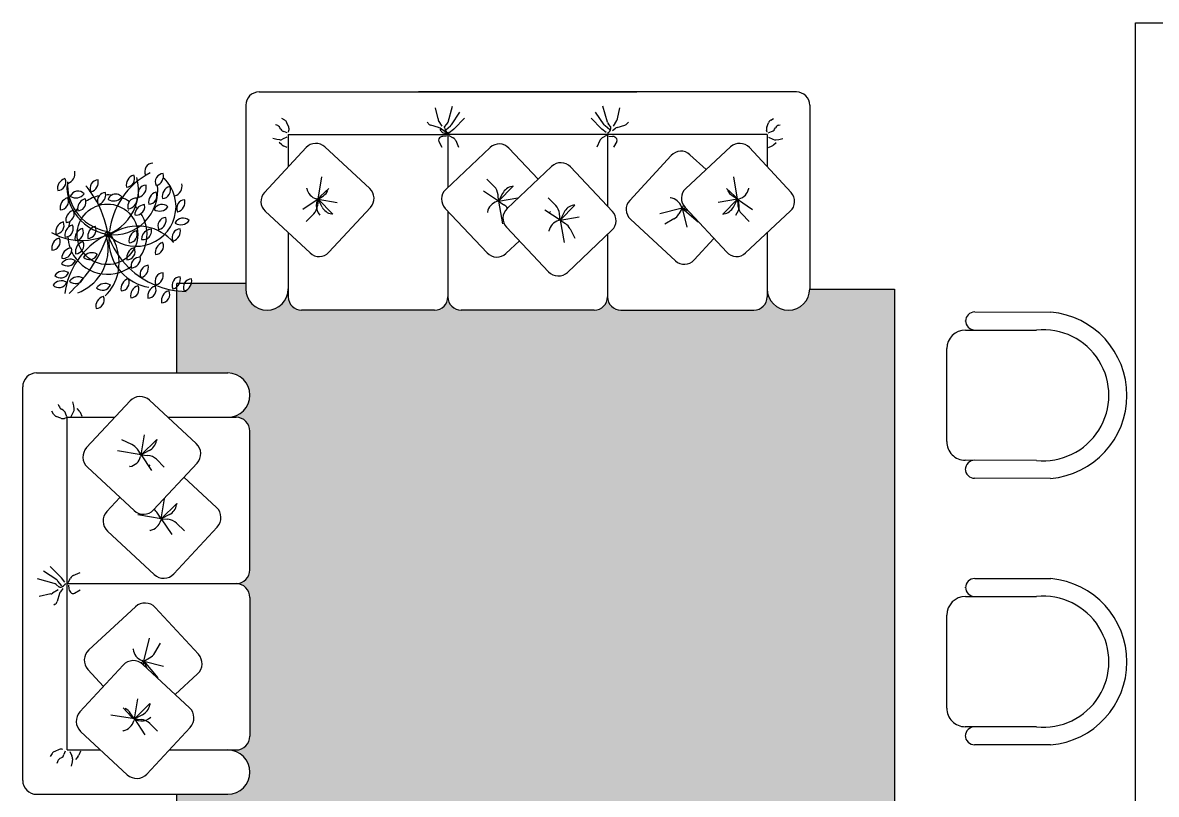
# Model space of a CAD drawing. Header units: millimetres. Extents: x 935 to 1399, y 512 to 900.
# Drawn here: x 1153.559 to 1157.65, y 842.455 to 845.238 of the extents above; entities that cross this region are included whole.
import ezdxf

# ---------------------------------------------------------------- set-up
doc = ezdxf.new("R2010")
doc.units = ezdxf.units.MM
doc.layers.add('LAYER1', color=1, linetype='Continuous')
doc.layers.add('MOBÍLIA', color=1, linetype='Continuous')

msp = doc.modelspace()

# ---------------------------------------------------------------- hatches: boundary and pattern name
at = {"linetype": 'Continuous'}
h = msp.add_hatch(dxfattribs=at)
h.set_pattern_fill('SWAMP', color=254, scale=0.05, angle=90, style=0)
h.set_pattern_definition([(90, (1205.14288, 794.524993), (0.04330127, 0.025), [0.00625, -0.04375]), (3e-14, (1205.14288, 794.528118), (0.04330127, -0.025), [0.003125, -0.08347754]), (3e-14, (1205.14288, 794.5289), (0.04330127, -0.025), [0.0025, -0.08410254]), (3e-14, (1205.14288, 794.527337), (0.04330127, -0.025), [0.0025, -0.08410254]), (30, (1205.14288, 794.52968), (0.04330127, -0.025), [0.002, -0.048]), (330, (1205.14288, 794.526556), (2e-11, -0.05), [0.002, -0.048])])
h.paths.add_polyline_path([(1156.24561, 844.24873), (1156.24561, 844.27753, 0.9926943), (1156.3992, 844.2764), (1156.70488, 844.2764), (1156.70488, 842.33793), (1154.11703, 842.33793, 0.0019246), (1154.11494, 842.33892), (1154.11494, 842.4545), (1154.29915, 842.4545, 1), (1154.29915, 842.6145), (1154.32915, 842.6145, 0.4142136), (1154.37915, 842.6645), (1154.37915, 843.1645, 0.4142136), (1154.32915, 843.2145, 0.4142136), (1154.37915, 843.2645), (1154.37915, 843.7645, 0.4142136), (1154.32915, 843.8145), (1154.29915, 843.8145, 1), (1154.29915, 843.9745), (1154.11494, 843.9745), (1154.11494, 844.27105, 0.023235), (1154.14289, 844.26883, -0.0099184), (1154.14233, 844.26991, 0.2707398), (1154.16812, 844.29769), (1154.36401, 844.29769), (1154.36401, 844.27753, 1), (1154.51761, 844.27753), (1154.51761, 844.24873, 0.4142136), (1154.56561, 844.20073), (1155.04561, 844.20073, 0.4142136), (1155.09361, 844.24873, 0.4142136), (1155.14161, 844.20073), (1155.62161, 844.20073, 0.4142136), (1155.66961, 844.24873, 0.4142136), (1155.71761, 844.20073), (1156.19761, 844.20073, 0.4142136)])

# ---------------------------------------------------------------- linework, layer by layer
at = {"color": 6}
for p, q in [((1157.57472, 845.23793), (1157.82472, 845.23793)), ((1157.57472, 842.33793), (1157.57472, 845.23793))]:
    msp.add_line(p, q, dxfattribs=at)
at = {"color": 1}
for p, q in [((1154.41201, 844.98793), (1155.77521, 844.98793)), ((1156.35121, 844.98793), (1154.98801, 844.98793)), ((1154.36401, 844.93993), (1154.36401, 844.27753)), ((1155.0578, 844.89073), (1155.0493, 844.93072)), ((1155.09395, 844.87893), (1155.11023, 844.93636)), ((1155.10633, 844.86993), (1155.13682, 844.91526)), ((1155.65689, 844.86993), (1155.6264, 844.91526)), ((1155.66927, 844.87893), (1155.653, 844.93636)), ((1155.70542, 844.89073), (1155.71392, 844.93072)), ((1156.39921, 844.93993), (1156.39921, 844.27753)), ((1154.47619, 844.86781), (1154.47125, 844.86918)), ((1154.50499, 844.88628), (1154.49464, 844.89258)), ((1154.51905, 844.86144), (1154.51283, 844.87701)), ((1155.02212, 844.87497), (1155.01852, 844.87947)), ((1155.05937, 844.86023), (1155.03159, 844.86857)), ((1155.07223, 844.86465), (1155.06012, 844.88485)), ((1155.0818, 844.86203), (1155.09006, 844.87168)), ((1155.11566, 844.85554), (1155.15333, 844.89323)), ((1155.64756, 844.85554), (1155.60989, 844.89323)), ((1155.68142, 844.86203), (1155.67316, 844.87168)), ((1155.69099, 844.86465), (1155.7031, 844.88485)), ((1155.70385, 844.86023), (1155.73163, 844.86857)), ((1155.74111, 844.87497), (1155.7447, 844.87947)), ((1156.24417, 844.86144), (1156.25039, 844.87701)), ((1156.25823, 844.88628), (1156.26859, 844.89258)), ((1156.28703, 844.86781), (1156.29197, 844.86918)), ((1154.49093, 844.85343), (1154.48757, 844.8591)), ((1154.51389, 844.84097), (1154.50157, 844.84493)), ((1154.51761, 844.83433), (1155.09361, 844.83433)), ((1154.51761, 844.83433), (1154.51761, 844.71794)), ((1154.51802, 844.84303), (1154.51973, 844.84917)), ((1155.09654, 844.83433), (1155.06521, 844.85732)), ((1155.06883, 844.84786), (1155.06547, 844.85353)), ((1155.08845, 844.82886), (1155.07579, 844.82789)), ((1155.0918, 844.8354), (1155.07947, 844.83937)), ((1155.08161, 844.85935), (1155.0818, 844.86203)), ((1155.08547, 844.85194), (1155.10249, 844.86572)), ((1155.09372, 844.83909), (1155.08889, 844.84289)), ((1155.09361, 844.83433), (1155.09361, 844.66876)), ((1155.09361, 844.83433), (1155.09361, 844.64358)), ((1156.24561, 844.83433), (1155.09361, 844.83433)), ((1155.09593, 844.83747), (1155.09763, 844.84361)), ((1155.09699, 844.8307), (1155.11309, 844.82197)), ((1155.0983, 844.84184), (1155.11387, 844.85396)), ((1155.66492, 844.84184), (1155.64935, 844.85396)), ((1155.66623, 844.8307), (1155.65013, 844.82197)), ((1155.67776, 844.85194), (1155.66074, 844.86572)), ((1155.6695, 844.83909), (1155.67433, 844.84289)), ((1155.66961, 844.83433), (1155.66961, 844.57554)), ((1155.67477, 844.82886), (1155.68743, 844.82789)), ((1155.68162, 844.85935), (1155.68142, 844.86203)), ((1155.68693, 844.84918), (1155.69801, 844.85732)), ((1156.2452, 844.84303), (1156.2435, 844.84917)), ((1156.24561, 844.83433), (1156.24561, 844.71794)), ((1156.24933, 844.84097), (1156.26165, 844.84493)), ((1156.2723, 844.85343), (1156.27566, 844.8591)), ((1154.43166, 844.6254), (1154.58193, 844.78718)), ((1154.47606, 844.81619), (1154.46162, 844.82032)), ((1154.48648, 844.81528), (1154.47606, 844.81619)), ((1154.49431, 844.79696), (1154.48501, 844.80518)), ((1154.51252, 844.82514), (1154.49674, 844.81724)), ((1154.51321, 844.78797), (1154.49963, 844.79363)), ((1154.64976, 844.78969), (1154.81154, 844.63942)), ((1155.06059, 844.80894), (1155.07194, 844.78849)), ((1155.24607, 844.78748), (1155.0855, 844.63593)), ((1155.12162, 844.81258), (1155.13184, 844.78849)), ((1155.6416, 844.81258), (1155.63139, 844.78849)), ((1155.70264, 844.80894), (1155.69128, 844.78849)), ((1156.11346, 844.78969), (1155.95168, 844.63942)), ((1156.33156, 844.6254), (1156.1813, 844.78718)), ((1156.25002, 844.78797), (1156.26359, 844.79363)), ((1156.2507, 844.82514), (1156.26649, 844.81724)), ((1156.26891, 844.79696), (1156.27822, 844.80518)), ((1156.27674, 844.81528), (1156.28716, 844.81619)), ((1156.28716, 844.81619), (1156.3016, 844.82032)), ((1155.41951, 844.67364), (1155.31393, 844.78551)), ((1155.89916, 844.75899), (1155.74943, 844.59672)), ((1156.02536, 844.70786), (1155.96699, 844.76172)), ((1155.46791, 844.71932), (1155.30733, 844.56777)), ((1155.68731, 844.55678), (1155.53576, 844.71736)), ((1154.62484, 844.60101), (1154.63852, 844.68247)), ((1155.26054, 844.64691), (1155.23357, 844.67381)), ((1156.13838, 844.60101), (1156.1247, 844.68247)), ((1154.58432, 844.63991), (1154.58409, 844.64115)), ((1154.63396, 844.61199), (1154.66391, 844.63962)), ((1155.27651, 844.59401), (1155.22161, 844.63012)), ((1155.27651, 844.59401), (1155.32924, 844.6484)), ((1155.32924, 844.6484), (1155.32489, 844.64759)), ((1156.12926, 844.61199), (1156.09932, 844.63962)), ((1156.1789, 844.63991), (1156.17914, 844.64115)), ((1154.62484, 844.60101), (1154.57023, 844.56445)), ((1154.62484, 844.60101), (1154.61895, 844.6026)), ((1154.62484, 844.60101), (1154.62297, 844.57783)), ((1154.62484, 844.60101), (1154.64412, 844.61388)), ((1154.62484, 844.60101), (1154.678, 844.54704)), ((1154.63953, 844.57285), (1154.62484, 844.60101)), ((1154.62484, 844.60101), (1154.69431, 844.58931)), ((1155.27651, 844.59401), (1155.27064, 844.59237)), ((1155.27651, 844.59401), (1155.27445, 844.61717)), ((1155.29098, 844.62228), (1155.27651, 844.59401)), ((1155.27651, 844.59401), (1155.34589, 844.60626)), ((1155.27651, 844.59401), (1155.29084, 844.51266)), ((1155.27651, 844.59401), (1155.2959, 844.58128)), ((1155.48237, 844.57876), (1155.4554, 844.60565)), ((1155.89645, 844.60567), (1155.89519, 844.60581)), ((1156.13838, 844.60101), (1156.06891, 844.58931)), ((1156.13838, 844.60101), (1156.08522, 844.54704)), ((1156.13838, 844.60101), (1156.1191, 844.61388)), ((1156.12369, 844.57285), (1156.13838, 844.60101)), ((1156.13838, 844.60101), (1156.14427, 844.6026)), ((1156.13838, 844.60101), (1156.193, 844.56445)), ((1156.13838, 844.60101), (1156.14026, 844.57783)), ((1154.59594, 844.4073), (1154.43416, 844.55757)), ((1154.60929, 844.54797), (1154.58253, 844.52086)), ((1154.81405, 844.57158), (1154.66378, 844.4098)), ((1154.678, 844.54704), (1154.67364, 844.54782)), ((1155.08353, 844.56807), (1155.23508, 844.40749)), ((1155.09361, 844.5574), (1155.09361, 844.24873)), ((1155.23631, 844.55478), (1155.23608, 844.55353)), ((1155.49834, 844.52585), (1155.44344, 844.56197)), ((1155.45832, 844.55218), (1155.46352, 844.55708)), ((1155.49834, 844.52585), (1155.49629, 844.54901)), ((1155.49834, 844.52585), (1155.55107, 844.58024)), ((1155.51282, 844.55412), (1155.49834, 844.52585)), ((1155.55107, 844.58024), (1155.54672, 844.57943)), ((1155.93835, 844.56827), (1155.85819, 844.54835)), ((1155.93835, 844.56827), (1155.927, 844.54805)), ((1155.93835, 844.56827), (1155.93632, 844.57401)), ((1155.93835, 844.56827), (1155.94398, 844.57827)), ((1155.93835, 844.56827), (1155.95047, 844.57019)), ((1155.93835, 844.56827), (1155.95537, 844.49991)), ((1155.93835, 844.56827), (1155.99626, 844.51942)), ((1155.96141, 844.55841), (1155.93835, 844.56827)), ((1155.94918, 844.57158), (1156.09944, 844.4098)), ((1156.08522, 844.54704), (1156.08958, 844.54782)), ((1156.15393, 844.54797), (1156.18069, 844.52086)), ((1156.16728, 844.4073), (1156.32906, 844.55757)), ((1155.30537, 844.49991), (1155.45692, 844.33934)), ((1155.49834, 844.52585), (1155.49247, 844.52421)), ((1155.49834, 844.52585), (1155.56772, 844.5381)), ((1155.49834, 844.52585), (1155.51773, 844.51313)), ((1155.49834, 844.52585), (1155.51268, 844.4445)), ((1155.75215, 844.52889), (1155.91443, 844.37916)), ((1155.9092, 844.53001), (1155.87635, 844.51099)), ((1155.99626, 844.51942), (1155.99572, 844.52147)), ((1154.51761, 844.48006), (1154.51761, 844.24873)), ((1155.09361, 844.48455), (1155.09361, 844.24873)), ((1155.45814, 844.48663), (1155.45791, 844.48538)), ((1155.52477, 844.33737), (1155.68535, 844.48893)), ((1155.5345, 844.49412), (1155.55121, 844.46004)), ((1155.66961, 844.47407), (1155.66961, 844.24873)), ((1155.98225, 844.38189), (1156.05358, 844.45918)), ((1156.24561, 844.48006), (1156.24561, 844.24873)), ((1155.30294, 844.40553), (1155.35134, 844.45121)), ((1154.36401, 844.29769), (1154.11494, 844.29769)), ((1155.04561, 844.20073), (1154.56561, 844.20073)), ((1155.62161, 844.20073), (1155.14161, 844.20073)), ((1155.71761, 844.20073), (1156.19761, 844.20073)), ((1153.60915, 843.9745), (1154.29915, 843.9745)), ((1153.55915, 842.5045), (1153.55915, 843.9245)), ((1153.69007, 843.85567), (1153.68864, 843.86081)), ((1153.74384, 843.8558), (1153.73954, 843.87084)), ((1153.74479, 843.84495), (1153.74384, 843.8558)), ((1153.76387, 843.83678), (1153.75531, 843.84648)), ((1153.78993, 843.70503), (1153.94646, 843.87355)), ((1154.01712, 843.87616), (1154.18564, 843.71963)), ((1153.67083, 843.82567), (1153.66426, 843.83645)), ((1153.69671, 843.81101), (1153.68049, 843.8175)), ((1153.70505, 843.84032), (1153.69915, 843.84381)), ((1153.71588, 843.81209), (1153.70948, 843.81031)), ((1153.71803, 843.81639), (1153.7139, 843.82923)), ((1153.71915, 843.8145), (1153.89161, 843.8145)), ((1153.71915, 842.6145), (1153.71915, 843.8145)), ((1153.73452, 843.81782), (1153.74275, 843.83426)), ((1153.77323, 843.81711), (1153.76734, 843.83124)), ((1154.0835, 843.8145), (1154.32915, 843.8145)), ((1154.37915, 843.2645), (1154.37915, 843.7645)), ((1153.95312, 843.71646), (1153.91748, 843.73358)), ((1153.98647, 843.67907), (1153.99866, 843.75143)), ((1153.98647, 843.67907), (1154.04269, 843.73444)), ((1154.04269, 843.73444), (1154.04188, 843.7299)), ((1153.98647, 843.67907), (1153.90162, 843.69332)), ((1153.98647, 843.67907), (1153.97306, 843.69916)), ((1154.0158, 843.69438), (1153.98647, 843.67907)), ((1153.98647, 843.67907), (1153.98482, 843.67294)), ((1153.98647, 843.67907), (1154.02455, 843.62218)), ((1153.98647, 843.67907), (1154.01062, 843.67712)), ((1154.01423, 843.6376), (1154.01929, 843.64305)), ((1154.18825, 843.64897), (1154.03172, 843.48045)), ((1154.04171, 843.66287), (1154.06995, 843.635)), ((1153.96106, 843.47784), (1153.79254, 843.63437)), ((1153.94595, 843.63687), (1153.94465, 843.63662)), ((1154.14107, 843.59818), (1154.25848, 843.48913)), ((1153.86277, 843.47453), (1153.90994, 843.52532)), ((1154.05931, 843.44856), (1154.07149, 843.52093)), ((1154.05931, 843.44856), (1154.11553, 843.50394)), ((1154.11553, 843.50394), (1154.11472, 843.4994)), ((1154.05931, 843.44856), (1153.97446, 843.46282)), ((1154.05931, 843.44856), (1154.0459, 843.46865)), ((1154.05931, 843.44856), (1154.05765, 843.44243)), ((1154.08863, 843.46387), (1154.05931, 843.44856)), ((1154.05931, 843.44856), (1154.08345, 843.44661)), ((1154.05931, 843.44856), (1154.09739, 843.39168)), ((1154.0339, 843.24734), (1153.86538, 843.40386)), ((1154.01879, 843.40636), (1154.01749, 843.40611)), ((1154.26109, 843.41847), (1154.10456, 843.24995)), ((1154.11455, 843.43236), (1154.14279, 843.4045)), ((1153.69706, 843.23747), (1153.65779, 843.27671)), ((1153.67269, 843.21486), (1153.61286, 843.23181)), ((1153.68207, 843.22776), (1153.63485, 843.25952)), ((1153.71132, 843.21939), (1153.6987, 843.23561)), ((1153.72293, 843.21802), (1153.73202, 843.2348)), ((1153.7418, 843.24368), (1153.7669, 843.25432)), ((1153.68756, 843.19223), (1153.66653, 843.17962)), ((1153.69029, 843.2022), (1153.68024, 843.21081)), ((1153.70081, 843.20602), (1153.68645, 843.22375)), ((1153.69309, 843.202), (1153.69029, 843.2022)), ((1153.70367, 843.19647), (1153.6952, 843.18492)), ((1153.71419, 843.21462), (1153.71023, 843.20959)), ((1153.71915, 843.2145), (1154.32915, 843.2145)), ((1153.72484, 843.20913), (1153.72586, 843.19594)), ((1153.7456, 843.1801), (1153.7669, 843.19193)), ((1153.6604, 843.17721), (1153.61874, 843.16835)), ((1153.69217, 843.17884), (1153.68348, 843.1499)), ((1154.37915, 843.1645), (1154.37915, 842.6645)), ((1153.67682, 843.14003), (1153.67213, 843.13628)), ((1153.79762, 842.97539), (1153.96666, 843.13136)), ((1154.03731, 843.12852), (1154.19328, 842.95949)), ((1153.99629, 842.93457), (1154.01704, 843.01807)), ((1154.03615, 842.96494), (1154.05596, 842.99915)), ((1153.95734, 842.97821), (1153.95719, 842.97953)), ((1153.99629, 842.93457), (1154.01736, 842.94639)), ((1153.76565, 842.75216), (1153.92218, 842.92068)), ((1153.85089, 842.84393), (1153.79478, 842.90474)), ((1153.99629, 842.93457), (1153.98588, 842.9287)), ((1153.99629, 842.93457), (1153.99031, 842.93669)), ((1153.99284, 842.92329), (1154.16136, 842.76677)), ((1153.99629, 842.93457), (1153.99429, 842.92195)), ((1154.00656, 842.91054), (1153.99629, 842.93457)), ((1153.99629, 842.93457), (1154.04718, 842.87425)), ((1153.99629, 842.93457), (1154.06751, 842.91684)), ((1154.04718, 842.87425), (1154.04504, 842.8748)), ((1154.19044, 842.88884), (1154.10993, 842.81454)), ((1153.96219, 842.7262), (1153.97438, 842.79856)), ((1153.95075, 842.7357), (1153.92197, 842.7669)), ((1153.96219, 842.7262), (1153.94878, 842.74629)), ((1153.96219, 842.7262), (1154.01841, 842.78158)), ((1153.99152, 842.74151), (1153.96219, 842.7262)), ((1154.01841, 842.78158), (1154.0176, 842.77703)), ((1153.96219, 842.7262), (1153.87734, 842.74045)), ((1153.96219, 842.7262), (1153.96054, 842.72007)), ((1153.96219, 842.7262), (1153.98634, 842.72425)), ((1153.96219, 842.7262), (1154.00027, 842.66931)), ((1154.01744, 842.71), (1154.04567, 842.68213)), ((1153.93678, 842.52497), (1153.76826, 842.6815)), ((1153.92167, 842.684), (1153.92037, 842.68375)), ((1154.16397, 842.6961), (1154.00744, 842.52758)), ((1153.66503, 842.60136), (1153.65847, 842.59057)), ((1153.69091, 842.61601), (1153.67469, 842.60952)), ((1153.69926, 842.58671), (1153.69335, 842.58321)), ((1153.71223, 842.61063), (1153.7081, 842.59779)), ((1153.71915, 842.6145), (1153.84039, 842.6145)), ((1153.72872, 842.6092), (1153.73695, 842.59276)), ((1153.73899, 842.58208), (1153.73804, 842.57123)), ((1153.75808, 842.59024), (1153.74951, 842.58054)), ((1153.76744, 842.60992), (1153.76154, 842.59578)), ((1154.08818, 842.6145), (1154.32915, 842.6145)), ((1153.68427, 842.57136), (1153.68284, 842.56621)), ((1153.73804, 842.57123), (1153.73374, 842.55618)), ((1153.60915, 842.4545), (1154.29915, 842.4545))]:
    msp.add_line(p, q, dxfattribs=at)
for points in [[(1154.11494, 843.9745), (1154.11494, 844.29769)], [(1156.39921, 844.2764), (1156.70488, 844.2764), (1156.70488, 842.33793), (1154.11494, 842.33793)], [(1154.11494, 842.33892), (1154.11494, 842.4545)]]:
    msp.add_lwpolyline(points, dxfattribs=at)
for centre, radius, start, end in [((1154.41201, 844.93993), 0.048, 90, 180), ((1156.35121, 844.93993), 0.048, 0, 90), ((1154.495, 844.86988), 0.0192, 21.7889, 58.65521), ((1155.03711, 844.88696), 0.0192, 218.64231, 253.29051), ((1155.07658, 844.89472), 0.0192, 192.00402, 210.94759), ((1155.07548, 844.88417), 0.0192, 319.41659, 344.17726), ((1155.0904, 844.88064), 0.0192, 309.00882, 326.07332), ((1155.0904, 844.88064), 0.0192, 309.00882, 326.07332), ((1155.67282, 844.88064), 0.0192, 213.92668, 230.99118), ((1155.67282, 844.88064), 0.0192, 213.92668, 230.99118), ((1155.68774, 844.88417), 0.0192, 195.82274, 220.58341), ((1155.68664, 844.89472), 0.0192, 329.05241, 347.99598), ((1155.72611, 844.88696), 0.0192, 286.70949, 321.35769), ((1156.26822, 844.86988), 0.0192, 121.34479, 158.2111), ((1154.47105, 844.84931), 0.0192, 30.63456, 74.46621), ((1154.50745, 844.86321), 0.0192, 210.63456, 252.17076), ((1154.50123, 844.85431), 0.0192, 344.48527, 21.7889), ((1155.05385, 844.84184), 0.0192, 53.72911, 73.29051), ((1155.07726, 844.80874), 0.0192, 94.40124, 149.64305), ((1155.08535, 844.85764), 0.0192, 210.63456, 252.17076), ((1155.10076, 844.85798), 0.0192, 175.91725, 231.82487), ((1155.10208, 844.86911), 0.0192, 307.89269, 315.01825), ((1155.66115, 844.86911), 0.0192, 224.98175, 232.10731), ((1155.66246, 844.85798), 0.0192, 308.17513, 4.08275), ((1155.68596, 844.80874), 0.0192, 30.35695, 85.59876), ((1155.70937, 844.84184), 0.0192, 106.70949, 126.27089), ((1156.262, 844.85431), 0.0192, 158.2111, 195.51473), ((1156.25578, 844.86321), 0.0192, 287.82924, 329.36544), ((1156.29218, 844.84931), 0.0192, 105.53379, 149.36544), ((1154.48814, 844.83441), 0.0192, 265.02713, 296.57978), ((1154.50702, 844.81135), 0.0192, 228.55797, 247.36724), ((1154.6171, 844.75452), 0.048, 47.11348, 137.11348), ((1155.06898, 844.8136), 0.0096, 149.64305, 209.03916), ((1155.10394, 844.80509), 0.0192, 22.97574, 61.54158), ((1155.27902, 844.75257), 0.048, 43.34338, 133.34338), ((1155.65928, 844.80509), 0.0192, 118.45842, 157.02426), ((1155.69424, 844.8136), 0.0096, 330.96084, 30.35695), ((1156.14613, 844.75452), 0.048, 42.88652, 132.88652), ((1156.2562, 844.81135), 0.0192, 292.63276, 311.44203), ((1156.27508, 844.83441), 0.0192, 243.42022, 274.97287), ((1155.93444, 844.72644), 0.048, 47.30145, 137.30145), ((1155.50085, 844.68441), 0.048, 43.34338, 133.34338), ((1154.46683, 844.59274), 0.048, 137.11348, 227.11348), ((1154.63147, 844.64894), 0.048, 190.8422, 254.8871), ((1154.61747, 844.6538), 0.048, 303.72917, 334.34465), ((1154.77888, 844.60425), 0.048, 317.11348, 47.11348), ((1155.11844, 844.60102), 0.048, 133.34338, 223.34338), ((1155.22664, 844.61293), 0.048, 5.07111, 45.07802), ((1155.33371, 844.6004), 0.048, 100.59144, 152.89174), ((1155.98435, 844.60425), 0.048, 132.88652, 222.88652), ((1156.14575, 844.6538), 0.048, 205.65535, 236.27083), ((1156.13175, 844.64894), 0.048, 285.1129, 349.1578), ((1156.29639, 844.59274), 0.048, 312.88652, 42.88652), ((1154.66651, 844.57671), 0.048, 132.69855, 222.69855), ((1155.28352, 844.54613), 0.048, 105.56975, 169.61465), ((1155.7847, 844.56417), 0.048, 137.30145, 227.30145), ((1155.89108, 844.55797), 0.048, 19.52782, 83.57272), ((1156.09671, 844.57671), 0.048, 317.30145, 47.30145), ((1154.57512, 844.58169), 0.048, 315.37884, 355.38574), ((1154.68208, 844.59507), 0.048, 207.56512, 259.86542), ((1155.34028, 844.53286), 0.048, 133.34338, 223.34338), ((1155.26956, 844.54115), 0.048, 35.4815, 56.72768), ((1155.44848, 844.54477), 0.048, 5.07111, 45.07802), ((1155.55554, 844.53225), 0.048, 100.59144, 152.89174), ((1155.6524, 844.52383), 0.048, 313.34338, 43.34338), ((1155.88515, 844.57155), 0.048, 300.07027, 330.68575), ((1156.08114, 844.59507), 0.048, 280.13458, 332.43488), ((1156.1881, 844.58169), 0.048, 184.61426, 224.62116), ((1155.50536, 844.47797), 0.048, 105.56975, 169.61465), ((1155.4914, 844.473), 0.048, 26.11221, 56.72768), ((1154.62861, 844.44247), 0.048, 227.11348, 317.11348), ((1155.26999, 844.44044), 0.048, 223.34338, 313.34338), ((1155.94698, 844.41444), 0.048, 227.30145, 317.30145), ((1156.13461, 844.44247), 0.048, 222.88652, 312.88652), ((1155.49183, 844.37228), 0.048, 223.34338, 313.34338), ((1154.44081, 844.27753), 0.0768, 180, 0), ((1156.32241, 844.27753), 0.0768, 180, 0), ((1154.56561, 844.24873), 0.048, 180, 270), ((1155.04561, 844.24873), 0.048, 270, 0), ((1155.14161, 844.24873), 0.048, 180, 270), ((1155.62161, 844.24873), 0.048, 270, 0), ((1155.71761, 844.24873), 0.048, 180, 270), ((1156.19761, 844.24873), 0.048, 270, 0), ((1153.60915, 843.9245), 0.05, 90, 180), ((1154.29915, 843.8945), 0.08, 270, 90), ((1153.98309, 843.83952), 0.05, 47.11348, 137.11348), ((1153.70934, 843.86102), 0.02, 195.53379, 239.36544), ((1153.68791, 843.83607), 0.02, 211.34479, 248.2111), ((1153.70413, 843.82959), 0.02, 248.2111, 285.51473), ((1153.69486, 843.82311), 0.02, 17.82924, 59.36544), ((1153.72486, 843.84321), 0.02, 333.42022, 4.97287), ((1153.74888, 843.82355), 0.02, 22.63276, 41.44203), ((1154.32915, 843.7645), 0.05, 0, 90), ((1153.99266, 843.7387), 0.05, 297.56512, 349.86542), ((1153.82657, 843.671), 0.05, 137.11348, 227.11348), ((1153.93148, 843.67139), 0.05, 33.72917, 64.34465), ((1154.15161, 843.683), 0.05, 317.11348, 47.11348), ((1153.93655, 843.68597), 0.05, 280.8422, 344.8871), ((1154.00659, 843.62728), 0.05, 45.37884, 85.38574), ((1153.99509, 843.51448), 0.05, 227.11348, 317.11348), ((1154.00431, 843.44089), 0.05, 33.72917, 54.97535), ((1154.0655, 843.5082), 0.05, 297.56512, 349.86542), ((1154.22445, 843.45249), 0.05, 317.11348, 47.11348), ((1153.8994, 843.4405), 0.05, 137.11348, 227.11348), ((1154.00938, 843.45547), 0.05, 280.8422, 344.8871), ((1154.07943, 843.39678), 0.05, 45.37884, 85.38574), ((1153.68292, 843.22332), 0.02, 37.89269, 45.01825), ((1153.74961, 843.22527), 0.02, 112.97574, 151.54158), ((1154.06792, 843.28397), 0.05, 227.11348, 317.11348), ((1154.32915, 843.2645), 0.05, 270, 0), ((1153.66723, 843.19562), 0.02, 49.41659, 74.17726), ((1153.6709, 843.21116), 0.02, 39.00882, 56.07332), ((1153.6709, 843.21116), 0.02, 39.00882, 56.07332), ((1153.69451, 843.22195), 0.02, 265.91725, 321.82487), ((1153.7458, 843.19747), 0.02, 184.40124, 239.64305), ((1154.32915, 843.1645), 0.05, 0, 90), ((1153.65624, 843.19677), 0.02, 282.00402, 300.94759), ((1153.66433, 843.15565), 0.02, 308.64231, 343.29051), ((1153.71132, 843.17309), 0.02, 143.72911, 163.29051), ((1153.74074, 843.18885), 0.01, 239.64305, 299.03916), ((1154.00056, 843.09462), 0.05, 42.69855, 132.69855), ((1153.83153, 842.93864), 0.05, 132.69855, 222.69855), ((1154.00702, 842.98381), 0.05, 186.42728, 250.47218), ((1153.99288, 842.98999), 0.05, 299.31425, 329.92973), ((1154.15654, 842.92558), 0.05, 312.69855, 42.69855), ((1153.95881, 842.88666), 0.05, 47.11348, 137.11348), ((1153.80229, 842.71813), 0.05, 137.11348, 227.11348), ((1153.9072, 842.71852), 0.05, 33.72917, 64.34465), ((1153.96838, 842.78583), 0.05, 297.56512, 349.86542), ((1154.12733, 842.73013), 0.05, 317.11348, 47.11348), ((1153.91227, 842.73311), 0.05, 280.8422, 344.8871), ((1153.9875, 842.76961), 0.05, 222.69855, 312.69855), ((1153.98231, 842.67441), 0.05, 45.37884, 85.38574), ((1154.32915, 842.6645), 0.05, 270, 0), ((1153.68212, 842.59095), 0.02, 111.7889, 148.65521), ((1153.70354, 842.566), 0.02, 120.63456, 164.46621), ((1153.69833, 842.59744), 0.02, 74.48527, 111.7889), ((1153.68906, 842.60392), 0.02, 300.63456, 342.17076), ((1153.71906, 842.58381), 0.02, 355.02713, 26.57978), ((1153.74308, 842.60348), 0.02, 318.55797, 337.36724), ((1154.29915, 842.5345), 0.08, 270, 90), ((1153.60915, 842.5045), 0.05, 180, 270), ((1153.97081, 842.56161), 0.05, 227.11348, 317.11348)]:
    msp.add_arc(centre, radius, start, end, dxfattribs=at)
at = {"layer": 'LAYER1'}
for centre, radius in [((1153.86505, 844.47441), 0.10934), ((1153.86505, 844.47441), 0.10934), ((1153.86662, 844.47441), 0.01011), ((1153.86662, 844.47441), 0.01011)]:
    msp.add_circle(centre, radius, dxfattribs=at)
for centre, radius, start, end in [((1154.03021, 844.70068), 0.03072, 93.38057, 204.4039), ((1153.72226, 844.63968), 0.03756, 107.13764, 191.57105), ((1153.6842, 844.66283), 0.03072, 272.33954, 23.36287), ((1153.89275, 844.6548), 0.17194, 176.96723, 213.96318), ((1153.71013, 844.6937), 0.03756, 288.17868, 12.61208), ((1153.83292, 844.6404), 0.03072, 93.38057, 204.4039), ((1153.79445, 844.66286), 0.03756, 288.17868, 12.61208), ((1154.14597, 844.45097), 0.2757, 117.33103, 145.74295), ((1153.97058, 844.65232), 0.03756, 107.13764, 191.57105), ((1153.93252, 844.67548), 0.03072, 272.33954, 23.36287), ((1153.80485, 844.63488), 0.17194, 339.4885, 15.0874), ((1153.96897, 844.57491), 0.14344, 283.58903, 45.69939), ((1154.06834, 844.66326), 0.03072, 93.38057, 204.4039), ((1154.02987, 844.68572), 0.03756, 288.17868, 12.61208), ((1153.89096, 844.64476), 0.17194, 176.96723, 212.41656), ((1153.75888, 844.59929), 0.03072, 43.83851, 154.86184), ((1153.51393, 844.42045), 0.3568, 31.76546, 39.99551), ((1153.80586, 844.62812), 0.001, 204.4039, 288.17868), ((1153.85966, 844.59518), 0.03072, 93.38057, 143.98164), ((1153.82119, 844.61764), 0.03756, 357.96648, 12.61208), ((1154.00605, 844.62175), 0.03072, 93.38057, 204.4039), ((1153.96758, 844.64421), 0.03756, 288.17868, 12.61208), ((1153.88717, 844.63248), 0.1594, 315.08964, 7.61396), ((1154.05125, 844.59067), 0.03756, 107.13764, 191.57105), ((1154.01319, 844.61383), 0.03072, 272.33954, 23.36287), ((1154.04047, 844.62561), 0.001, 23.36287, 107.13764), ((1154.10028, 844.61122), 0.03756, 107.13764, 191.57105), ((1154.06222, 844.63438), 0.03072, 272.33954, 23.36287), ((1154.0895, 844.64616), 0.001, 23.36287, 107.13764), ((1154.09679, 844.64847), 0.03756, 288.17868, 12.61208), ((1153.73175, 844.57012), 0.03756, 107.13764, 191.57105), ((1153.69369, 844.59328), 0.03072, 272.33954, 23.36287), ((1153.72097, 844.60506), 0.001, 23.36287, 107.13764), ((1153.73198, 844.61191), 0.001, 154.86184, 238.63661), ((1153.75101, 844.64313), 0.03756, 238.63661, 323.07002), ((1153.79501, 844.56696), 0.03756, 107.13764, 178.72476), ((1153.75696, 844.59012), 0.03072, 272.33954, 6.6283), ((1153.78424, 844.6019), 0.001, 23.36287, 107.13764), ((1153.75696, 844.59012), 0.03072, 6.6283, 23.36287), ((1153.86488, 844.4735), 0.14294, 102.14243, 122.79041), ((1153.51393, 844.42045), 0.3568, 8.69905, 31.76546), ((1153.85966, 844.59518), 0.03072, 143.98164, 204.4039), ((1153.8326, 844.5829), 0.001, 204.4039, 288.17868), ((1153.82119, 844.61764), 0.03756, 288.17868, 357.96648), ((1153.86488, 844.4735), 0.14294, 83.7908, 92.46579), ((1153.86814, 844.60126), 0.001, 154.86184, 238.63661), ((1153.89505, 844.58863), 0.03072, 118.6061, 154.86184), ((1153.88717, 844.63248), 0.03756, 238.63661, 317.97949), ((1154.14597, 844.45097), 0.2757, 145.74295, 172.71362), ((1153.89505, 844.58863), 0.03072, 43.83851, 118.6061), ((1153.88717, 844.63248), 0.03756, 317.97949, 323.07002), ((1153.86488, 844.4735), 0.14294, 56.45063, 69.43833), ((1153.96897, 844.57491), 0.03072, 144.77841, 194.01247), ((1153.96897, 844.57491), 0.03072, 82.98914, 144.77841), ((1153.93518, 844.60394), 0.03756, 316.37904, 2.22065), ((1154.00124, 844.54421), 0.03756, 94.88827, 140.76068), ((1153.97899, 844.60947), 0.001, 204.4039, 288.17868), ((1153.99813, 844.58064), 0.001, 11.1135, 94.88827), ((1154.06122, 844.55201), 0.03072, 43.83851, 154.86184), ((1154.1082, 844.61373), 0.001, 204.4039, 288.17868), ((1154.14554, 844.56845), 0.03072, 93.38057, 204.4039), ((1154.10707, 844.59092), 0.03756, 288.17868, 12.61208), ((1153.75231, 844.5249), 0.03756, 107.13764, 191.57105), ((1153.71426, 844.54805), 0.03072, 301.68545, 5.64628), ((1153.74154, 844.55984), 0.001, 23.36287, 107.13764), ((1153.71426, 844.54805), 0.03072, 5.64628, 23.36287), ((1153.86488, 844.4735), 0.14294, 138.72336, 147.13049), ((1153.89096, 844.64476), 0.17194, 212.41656, 261.0002), ((1153.89275, 844.6548), 0.17194, 213.96318, 261.0002), ((1153.79501, 844.56696), 0.03756, 178.72476, 191.57105), ((1153.80485, 844.63488), 0.17194, 291.05442, 339.4885), ((1153.94013, 844.56771), 0.001, 194.01247, 277.78724), ((1153.93518, 844.60394), 0.03756, 277.78724, 316.37904), ((1153.94191, 844.56263), 0.001, 204.4039, 288.17868), ((1153.86488, 844.4735), 0.14294, 41.36895, 46.99327), ((1154.00124, 844.54421), 0.03756, 140.76068, 179.32168), ((1153.96897, 844.57491), 0.03072, 260.09017, 303.72778), ((1153.96897, 844.57491), 0.03072, 303.72778, 11.1135), ((1153.86488, 844.4735), 0.14294, 5.8965, 32.05556), ((1154.03431, 844.56463), 0.001, 154.86184, 238.63661), ((1154.05334, 844.59585), 0.03756, 238.63661, 323.07002), ((1154.11848, 844.55618), 0.001, 204.4039, 288.17868), ((1153.71593, 844.48318), 0.03756, 107.13764, 191.57105), ((1153.67787, 844.50633), 0.03072, 272.33954, 23.36287), ((1153.70516, 844.51812), 0.001, 23.36287, 107.13764), ((1153.74914, 844.47211), 0.03756, 130.97907, 191.57105), ((1153.71426, 844.54805), 0.03072, 272.33954, 301.68545), ((1153.71109, 844.49527), 0.03072, 291.02522, 23.36287), ((1153.86488, 844.4735), 0.14294, 160.20124, 169.12472), ((1153.74914, 844.47211), 0.03756, 107.13764, 130.97907), ((1153.73837, 844.50705), 0.001, 23.36287, 107.13764), ((1153.83139, 844.46737), 0.03756, 107.13764, 191.57105), ((1153.79334, 844.49052), 0.03072, 272.33954, 23.36287), ((1153.82062, 844.50231), 0.001, 23.36287, 107.13764), ((1153.88717, 844.63248), 0.1594, 262.59281, 315.08964), ((1153.97403, 844.33234), 0.17194, 79.60421, 124.95252), ((1153.97403, 844.33234), 0.17194, 40.91955, 79.60421), ((1154.07767, 844.50473), 0.03072, 93.38057, 204.4039), ((1154.0392, 844.52719), 0.03756, 288.17868, 12.61208), ((1154.11041, 844.5153), 0.001, 154.86184, 238.63661), ((1154.13731, 844.50268), 0.03072, 43.83851, 154.86184), ((1154.12944, 844.54652), 0.03756, 238.63661, 323.07002), ((1153.77079, 844.66973), 0.21756, 240.22964, 257.26623), ((1153.70169, 844.42469), 0.03756, 107.13764, 191.57105), ((1153.66364, 844.44784), 0.03072, 272.33954, 23.36287), ((1153.69092, 844.45963), 0.001, 23.36287, 107.13764), ((1153.71109, 844.49527), 0.03072, 272.33954, 291.02522), ((1153.86488, 844.4735), 0.14294, 182.76947, 199.93067), ((1153.77079, 844.66973), 0.21756, 257.26623, 296.13413), ((1153.78552, 844.45946), 0.03756, 107.13764, 191.57105), ((1153.74747, 844.48262), 0.03072, 272.33954, 23.36287), ((1153.98447, 844.2255), 0.2757, 117.33103, 145.81233), ((1153.77475, 844.4944), 0.001, 23.36287, 107.13764), ((1153.38861, 844.63693), 0.50489, 324.76435, 341.22297), ((1153.69587, 844.42334), 0.17194, 328.08334, 15.0874), ((1154.15274, 844.57048), 0.30181, 198.56021, 225.92154), ((1153.96897, 844.57491), 0.14344, 224.47927, 283.58903), ((1153.73553, 844.37338), 0.17194, 347.38628, 39.16327), ((1154.04139, 844.45365), 0.17194, 176.96723, 221.82034), ((1153.98007, 844.45156), 0.03756, 107.13764, 191.57105), ((1153.94202, 844.47472), 0.03072, 272.33954, 23.36287), ((1153.9693, 844.4865), 0.001, 23.36287, 107.13764), ((1154.02562, 844.45553), 0.03756, 119.61075, 179.32168), ((1153.99334, 844.48623), 0.03072, 296.50201, 11.1135), ((1153.86505, 844.47441), 0.14287, 353.70299, 5.53986), ((1154.02562, 844.45553), 0.03756, 94.88827, 119.61075), ((1154.0225, 844.49196), 0.001, 11.1135, 94.88827), ((1154.05061, 844.49245), 0.001, 204.4039, 288.17868), ((1154.12909, 844.46362), 0.03072, 93.38057, 204.4039), ((1154.09062, 844.48608), 0.03756, 288.17868, 12.61208), ((1153.73764, 844.3879), 0.03756, 100.94367, 179.32168), ((1153.73764, 844.3879), 0.03756, 94.88827, 100.94367), ((1153.73452, 844.42433), 0.001, 11.1135, 94.88827), ((1153.70536, 844.4186), 0.03072, 348.96864, 11.1135), ((1153.7871, 844.41204), 0.03756, 107.13764, 191.57105), ((1153.74905, 844.4352), 0.03072, 272.33954, 23.36287), ((1153.77633, 844.44698), 0.001, 23.36287, 107.13764), ((1153.97216, 844.38991), 0.03756, 107.13764, 191.57105), ((1153.93411, 844.41306), 0.03072, 272.33954, 23.36287), ((1153.96139, 844.42485), 0.001, 23.36287, 107.13764), ((1153.86488, 844.4735), 0.14294, 325.01151, 354.07285), ((1153.99334, 844.48623), 0.03072, 260.09017, 296.50201), ((1154.07497, 844.40888), 0.03756, 107.13764, 191.57105), ((1154.03692, 844.43203), 0.03072, 272.33954, 23.36287), ((1154.0642, 844.44382), 0.001, 23.36287, 107.13764), ((1154.10203, 844.45134), 0.001, 204.4039, 288.17868), ((1153.73006, 844.34741), 0.03756, 60.10462, 144.53803), ((1153.72107, 844.39104), 0.03072, 225.30652, 336.32985), ((1153.70536, 844.4186), 0.03072, 260.09017, 348.96864), ((1153.98447, 844.2255), 0.2757, 145.81233, 172.71362), ((1153.86488, 844.4735), 0.14294, 205.16484, 306.72262), ((1153.74828, 844.37911), 0.001, 336.32985, 60.10462), ((1153.80901, 844.37066), 0.03756, 60.10462, 144.53803), ((1153.80001, 844.41428), 0.03072, 225.30652, 336.32985), ((1153.82723, 844.40235), 0.001, 336.32985, 60.10462), ((1153.981, 844.36084), 0.03072, 88.17569, 183.55844), ((1153.94722, 844.38987), 0.03756, 277.78724, 2.22065), ((1153.981, 844.36084), 0.03072, 82.98914, 88.17569), ((1153.70538, 844.30424), 0.03756, 60.10462, 144.53803), ((1153.7236, 844.33594), 0.001, 336.32985, 60.10462), ((1153.38861, 844.63693), 0.50489, 311.98543, 324.76435), ((1154.04139, 844.45365), 0.17194, 221.82034, 261.0002), ((1154.15274, 844.57048), 0.30181, 225.92154, 269.3964), ((1153.981, 844.36084), 0.03072, 183.55844, 194.01247), ((1153.95217, 844.35364), 0.001, 194.01247, 277.78724), ((1154.01391, 844.33206), 0.03072, 93.38057, 204.4039), ((1153.97544, 844.35452), 0.03756, 288.17868, 12.61208), ((1153.69921, 844.2693), 0.03756, 60.10462, 144.53803), ((1153.69021, 844.31293), 0.03072, 225.30652, 336.32985), ((1153.69639, 844.34787), 0.03072, 225.30652, 336.32985), ((1153.71743, 844.301), 0.001, 336.32985, 60.10462), ((1153.75885, 844.28369), 0.03756, 60.10462, 144.53803), ((1153.74986, 844.32732), 0.03072, 225.30652, 336.32985), ((1153.69587, 844.42334), 0.17194, 291.05442, 328.08334), ((1153.77708, 844.31539), 0.001, 336.32985, 60.10462), ((1153.85631, 844.25965), 0.03756, 60.10462, 144.53803), ((1153.73553, 844.37338), 0.17194, 315.1303, 347.38628), ((1153.95119, 844.27807), 0.03756, 107.13764, 191.57105), ((1153.91313, 844.30123), 0.03072, 272.33954, 23.36287), ((1153.94041, 844.31301), 0.001, 23.36287, 107.13764), ((1153.98685, 844.31978), 0.001, 204.4039, 288.17868), ((1154.06739, 844.30534), 0.03072, 93.38057, 204.4039), ((1154.02892, 844.3278), 0.03756, 288.17868, 12.61208), ((1154.12909, 844.29095), 0.03072, 93.38057, 204.4039), ((1154.09062, 844.31341), 0.03756, 288.17868, 12.61208), ((1154.16993, 844.28341), 0.03072, 93.38057, 204.4039), ((1154.13146, 844.30587), 0.03756, 288.17868, 12.61208), ((1153.84732, 844.30328), 0.03072, 225.30652, 336.32985), ((1153.87454, 844.29135), 0.001, 336.32985, 60.10462), ((1153.98615, 844.2534), 0.03756, 107.13764, 191.57105), ((1153.9481, 844.27656), 0.03072, 272.33954, 23.36287), ((1153.97538, 844.28834), 0.001, 23.36287, 107.13764), ((1154.04785, 844.25135), 0.03756, 107.13764, 191.57105), ((1154.0098, 844.2745), 0.03072, 272.33954, 23.36287), ((1154.03708, 844.28629), 0.001, 23.36287, 107.13764), ((1154.04032, 844.29306), 0.001, 204.4039, 288.17868), ((1154.09721, 844.2349), 0.03756, 107.13764, 191.57105), ((1154.05916, 844.25806), 0.03072, 272.33954, 23.36287), ((1154.08644, 844.26984), 0.001, 23.36287, 107.13764), ((1154.10203, 844.27867), 0.001, 204.4039, 288.17868), ((1154.14286, 844.27113), 0.001, 204.4039, 288.17868), ((1153.86069, 844.21435), 0.03756, 107.13764, 191.57105), ((1153.82264, 844.2375), 0.03072, 272.33954, 23.36287), ((1153.84992, 844.24929), 0.001, 23.36287, 107.13764)]:
    msp.add_arc(centre, radius, start, end, dxfattribs=at)
at = {"layer": 'MOBÍLIA'}
for p, q in [((1156.99498, 844.19441), (1157.26928, 844.19397)), ((1156.96126, 844.16079), (1156.96127, 844.16296)), ((1156.96121, 844.1293), (1157.21772, 844.12889)), ((1156.96121, 844.1293), (1157.14138, 844.12901)), ((1156.89325, 843.72706), (1156.89378, 844.06207)), ((1157.21697, 843.65921), (1156.96047, 843.65962)), ((1156.96042, 843.62812), (1156.96041, 843.62596)), ((1157.26833, 843.59397), (1156.99403, 843.59441)), ((1156.99498, 843.23308), (1157.26928, 843.23264)), ((1156.96126, 843.19947), (1156.96127, 843.20163)), ((1156.96121, 843.16797), (1157.14138, 843.16768)), ((1156.96121, 843.16797), (1157.21772, 843.16756)), ((1156.89325, 842.76573), (1156.89378, 843.10075)), ((1156.96042, 842.6668), (1156.96041, 842.66463)), ((1157.21697, 842.69789), (1156.96047, 842.69829)), ((1157.26833, 842.63264), (1156.99403, 842.63308))]:
    msp.add_line(p, q, dxfattribs=at)
for centre, radius, start, end in [((1156.99493, 844.16074), 0.03366, 89.90909, 179.90909), ((1157.24235, 843.89401), 0.30116, 274.95013, 84.86805), ((1156.99493, 844.16291), 0.03366, 179.90909, 269.90909), ((1156.96111, 844.06197), 0.06733, 89.90909, 179.90909), ((1157.24235, 843.89401), 0.23616, 263.83216, 95.98602), ((1156.96057, 843.72695), 0.06733, 179.90909, 269.90909), ((1156.99408, 843.6259), 0.03366, 89.90909, 179.90909), ((1156.99408, 843.62807), 0.03366, 179.90909, 269.90909), ((1156.99493, 843.19941), 0.03366, 89.90909, 179.90909), ((1157.24235, 842.93268), 0.30116, 274.95013, 84.86805), ((1156.99493, 843.20158), 0.03366, 179.90909, 269.90909), ((1156.96111, 843.10064), 0.06733, 89.90909, 179.90909), ((1157.24235, 842.93268), 0.23616, 263.83216, 95.98602), ((1156.96057, 842.76562), 0.06733, 179.90909, 269.90909), ((1156.99408, 842.66458), 0.03366, 89.90909, 179.90909), ((1156.99408, 842.66674), 0.03366, 179.90909, 269.90909)]:
    msp.add_arc(centre, radius, start, end, dxfattribs=at)

doc.saveas('drawing.dxf')
